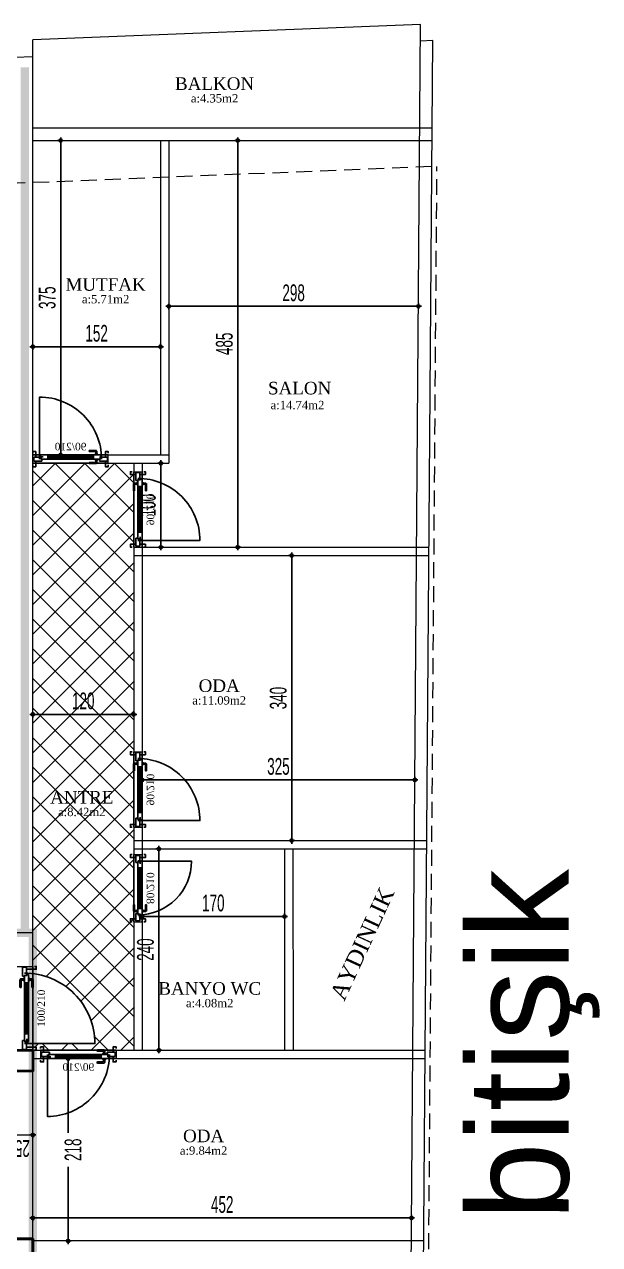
# Model space of a CAD drawing. Extents: x -30085 to -23607, y 116 to 3194.
# Drawn here: x -27869 to -27182, y 1583 to 3038 of the extents above; entities that cross this region are included whole.
import ezdxf
from ezdxf.enums import TextEntityAlignment as Align

# ---------------------------------------------------------------- set-up
doc = ezdxf.new("R2010")
doc.units = 0
doc.linetypes.add('DOT', pattern=[0.28, 0.03, -0.25])
doc.linetypes.add('HIDDEN', pattern=[9.525, 6.35, -3.175])
doc.layers.get('0').update_dxf_attribs({"color": 5, "lineweight": 0})
for name, color, linetype in [('alan', 7, 'Continuous'), ('DIM', 7, 'Continuous'), ('duvar-kesim', 7, 'Continuous'), ('kapi', 7, 'Continuous'), ('kapi-yazi', 7, 'Continuous'), ('mahal', 7, 'Continuous')]:
    doc.layers.add(name, color=color, linetype=linetype)
for name, color, linetype, lineweight in [('BINA_CAMITURBE', 93, 'Continuous', 0), ('DOT', 6, 'DOT', 25), ('DUVAR', 4, 'Continuous', 0), ('kolon', 1, 'Continuous', 40), ('OLCU10', 2, 'Continuous', 25), ('PARSEL_NO', 212, 'Continuous', 0), ('ROL_CEPHE', 1, 'Continuous', 0), ('tarama ıslak zemin', 216, 'Continuous', 9)]:
    doc.layers.add(name, color=color, linetype=linetype, lineweight=lineweight)
doc.layers.get('0').off()
doc.styles.get("Standard").update_dxf_attribs({"font": ''})
doc.styles.add('STYLE1', font='arial.ttf', dxfattribs={"height": 1})
doc.styles.add('T', font='ISOt.shx', dxfattribs={"width": 0.6})
doc.styles.get('Standard').set_extended_font_data('Times New Roman')
doc.dimstyles.new('DOT2', dxfattribs={"dimtxt": 20, "dimasz": 0.7, "dimexe": 5, "dimexo": 5, "dimgap": 6, "dimtad": 1, "dimdec": 0, "dimdsep": 46, "dimtxsty": 'T', "dimblk1": 'SEL2', "dimblk2": 'SEL2', "dimsah": 1, "dimcen": 0, "dimse1": 1, "dimse2": 1, "dimclrd": 256, "dimclre": 256, "dimclrt": 256, "dimadec": 0, "dimazin": 0, "dimtfac": 1, "dimtdec": 0, "dimtix": 1, "dimtmove": 2, "dimatfit": 3, "dimldrblk": 'SEL2', "dimfxl": 1, "dimtolj": 1, "dimtzin": 0, "dimarcsym": 0})

# ---------------------------------------------------------------- blocks, each defined once
blk = doc.blocks.new('SEL2')
at = {"layer": 'OLCU10'}
for p, q in [((5.25, 0), (-5.25, 0)), ((0, 5.25), (0, -3.95))]:
    blk.add_line(p, q, dxfattribs=at)
blk.add_circle((0, 0), 2.75, dxfattribs=at)
blk = doc.blocks.new('*D214')
at = {"layer": 'Defpoints', "color": 0}
for p in [(345, 285), (360, 288.9), (360, 269.2)]:
    blk.add_point(p, dxfattribs=at)
at = {"layer": 'DIM', "lineweight": -2}
for p, q in [((344.3, 288.9), (343.6, 288.9)), ((345, 288.9), (360, 288.9)), ((360.7, 288.9), (361.4, 288.9))]:
    blk.add_line(p, q, dxfattribs=at)
at = {"layer": 'DIM', "linetype": 'ByBlock', "lineweight": -2, "xscale": 0.7, "yscale": 0.7, "zscale": 0.7}
blk.add_blockref('SEL2', (345, 288.9), dxfattribs=at)
at = {"layer": 'DIM', "linetype": 'ByBlock', "lineweight": -2, "xscale": 0.7, "yscale": 0.7, "zscale": 0.7, "rotation": 180}
blk.add_blockref('SEL2', (360, 288.9), dxfattribs=at)
at = {"layer": 'DIM', "insert": (352.5, 272.9), "char_height": 20, "attachment_point": 5, "rotation": 180, "style": 'T'}
blk.add_mtext('\\A1;15', dxfattribs=at)
blk = doc.blocks.new('*D215')
at = {"layer": 'Defpoints', "color": 0}
for p in [(570, 288.9), (360, 269.2), (570, 253.6)]:
    blk.add_point(p, dxfattribs=at)
at = {"layer": 'DIM', "lineweight": -2}
blk.add_line((360.7, 288.9), (569.3, 288.9), dxfattribs=at)
at = {"layer": 'DIM', "linetype": 'ByBlock', "lineweight": -2, "xscale": 0.7, "yscale": 0.7, "zscale": 0.7, "rotation": 180}
blk.add_blockref('SEL2', (360, 288.9), dxfattribs=at)
at = {"layer": 'DIM', "linetype": 'ByBlock', "lineweight": -2, "xscale": 0.7, "yscale": 0.7, "zscale": 0.7}
blk.add_blockref('SEL2', (570, 288.9), dxfattribs=at)
at = {"layer": 'DIM', "insert": (465, 272.9), "char_height": 20, "attachment_point": 5, "rotation": 180, "style": 'T'}
blk.add_mtext('\\A1;210', dxfattribs=at)
blk = doc.blocks.new('*D216')
at = {"layer": 'Defpoints', "color": 0}
for p in [(595, 288.9), (570, 253.6), (595, 253.6)]:
    blk.add_point(p, dxfattribs=at)
at = {"layer": 'DIM', "lineweight": -2}
for p, q in [((569.3, 288.9), (568.6, 288.9)), ((570, 288.9), (595, 288.9)), ((595.7, 288.9), (596.4, 288.9))]:
    blk.add_line(p, q, dxfattribs=at)
at = {"layer": 'DIM', "linetype": 'ByBlock', "lineweight": -2, "xscale": 0.7, "yscale": 0.7, "zscale": 0.7}
blk.add_blockref('SEL2', (570, 288.9), dxfattribs=at)
at = {"layer": 'DIM', "linetype": 'ByBlock', "lineweight": -2, "xscale": 0.7, "yscale": 0.7, "zscale": 0.7, "rotation": 180}
blk.add_blockref('SEL2', (595, 288.9), dxfattribs=at)
at = {"layer": 'DIM', "insert": (582.5, 272.9), "char_height": 20, "attachment_point": 5, "rotation": 180, "style": 'T'}
blk.add_mtext('\\A1;25', dxfattribs=at)
blk = doc.blocks.new('*D217')
at = {"layer": 'Defpoints', "color": 0}
for p in [(470.5, 365), (467.8, 165), (488.2, 165)]:
    blk.add_point(p, dxfattribs=at)
at = {"layer": 'DIM', "lineweight": -2}
blk.add_line((488.2, 364.3), (488.2, 165.7), dxfattribs=at)
at = {"layer": 'DIM', "linetype": 'ByBlock', "lineweight": -2, "xscale": 0.7, "yscale": 0.7, "zscale": 0.7}
for p, rotation in [((488.2, 365), 89.99999999999999), ((488.2, 165), 270)]:
    blk.add_blockref('SEL2', p, dxfattribs=dict(at, rotation=rotation))
at = {"layer": 'DIM', "insert": (504.2, 265), "char_height": 20, "attachment_point": 5, "rotation": 270, "style": 'T'}
blk.add_mtext('\\A1;200', dxfattribs=at)
blk = doc.blocks.new('*D218')
at = {"layer": 'Defpoints', "color": 0}
for p in [(467.8, 165), (467.8, 140), (488.2, 140)]:
    blk.add_point(p, dxfattribs=at)
at = {"layer": 'DIM', "lineweight": -2}
for p, q in [((488.2, 165.7), (488.2, 166.4)), ((488.2, 165), (488.2, 140)), ((488.2, 139.3), (488.2, 138.6))]:
    blk.add_line(p, q, dxfattribs=at)
at = {"layer": 'DIM', "linetype": 'ByBlock', "lineweight": -2, "xscale": 0.7, "yscale": 0.7, "zscale": 0.7}
for p, rotation in [((488.2, 165), 270), ((488.2, 140), 90)]:
    blk.add_blockref('SEL2', p, dxfattribs=dict(at, rotation=rotation))
at = {"layer": 'DIM', "insert": (504.2, 152.5), "char_height": 20, "attachment_point": 5, "rotation": 270, "style": 'T'}
blk.add_mtext('\\A1;25', dxfattribs=at)
blk = doc.blocks.new('*D219')
at = {"layer": 'Defpoints', "color": 0}
for p in [(345, 510), (360, 513.9), (360, 494.2)]:
    blk.add_point(p, dxfattribs=at)
at = {"layer": 'DIM', "lineweight": -2}
for p, q in [((344.3, 513.9), (343.6, 513.9)), ((345, 513.9), (360, 513.9)), ((360.7, 513.9), (361.4, 513.9))]:
    blk.add_line(p, q, dxfattribs=at)
at = {"layer": 'DIM', "linetype": 'ByBlock', "lineweight": -2, "xscale": 0.7, "yscale": 0.7, "zscale": 0.7}
blk.add_blockref('SEL2', (345, 513.9), dxfattribs=at)
at = {"layer": 'DIM', "linetype": 'ByBlock', "lineweight": -2, "xscale": 0.7, "yscale": 0.7, "zscale": 0.7, "rotation": 180}
blk.add_blockref('SEL2', (360, 513.9), dxfattribs=at)
at = {"layer": 'DIM', "insert": (352.5, 497.9), "char_height": 20, "attachment_point": 5, "rotation": 180, "style": 'T'}
blk.add_mtext('\\A1;15', dxfattribs=at)
blk = doc.blocks.new('*D220')
at = {"layer": 'Defpoints', "color": 0}
for p in [(570, 513.9), (360, 494.2), (570, 478.6)]:
    blk.add_point(p, dxfattribs=at)
at = {"layer": 'DIM', "lineweight": -2}
blk.add_line((360.7, 513.9), (569.3, 513.9), dxfattribs=at)
at = {"layer": 'DIM', "linetype": 'ByBlock', "lineweight": -2, "xscale": 0.7, "yscale": 0.7, "zscale": 0.7, "rotation": 180}
blk.add_blockref('SEL2', (360, 513.9), dxfattribs=at)
at = {"layer": 'DIM', "linetype": 'ByBlock', "lineweight": -2, "xscale": 0.7, "yscale": 0.7, "zscale": 0.7}
blk.add_blockref('SEL2', (570, 513.9), dxfattribs=at)
at = {"layer": 'DIM', "insert": (465, 497.9), "char_height": 20, "attachment_point": 5, "rotation": 180, "style": 'T'}
blk.add_mtext('\\A1;210', dxfattribs=at)
blk = doc.blocks.new('*D221')
at = {"layer": 'Defpoints', "color": 0}
for p in [(595, 513.9), (570, 478.6), (595, 478.6)]:
    blk.add_point(p, dxfattribs=at)
at = {"layer": 'DIM', "lineweight": -2}
for p, q in [((569.3, 513.9), (568.6, 513.9)), ((570, 513.9), (595, 513.9)), ((595.7, 513.9), (596.4, 513.9))]:
    blk.add_line(p, q, dxfattribs=at)
at = {"layer": 'DIM', "linetype": 'ByBlock', "lineweight": -2, "xscale": 0.7, "yscale": 0.7, "zscale": 0.7}
blk.add_blockref('SEL2', (570, 513.9), dxfattribs=at)
at = {"layer": 'DIM', "linetype": 'ByBlock', "lineweight": -2, "xscale": 0.7, "yscale": 0.7, "zscale": 0.7, "rotation": 180}
blk.add_blockref('SEL2', (595, 513.9), dxfattribs=at)
at = {"layer": 'DIM', "insert": (582.5, 497.9), "char_height": 20, "attachment_point": 5, "rotation": 180, "style": 'T'}
blk.add_mtext('\\A1;25', dxfattribs=at)
blk = doc.blocks.new('*D222')
at = {"layer": 'Defpoints', "color": 0}
for p in [(470.5, 590), (467.8, 390), (488.2, 390)]:
    blk.add_point(p, dxfattribs=at)
at = {"layer": 'DIM', "lineweight": -2}
blk.add_line((488.2, 589.3), (488.2, 390.7), dxfattribs=at)
at = {"layer": 'DIM', "linetype": 'ByBlock', "lineweight": -2, "xscale": 0.7, "yscale": 0.7, "zscale": 0.7}
for p, rotation in [((488.2, 590), 89.99999999999999), ((488.2, 390), 270)]:
    blk.add_blockref('SEL2', p, dxfattribs=dict(at, rotation=rotation))
at = {"layer": 'DIM', "insert": (504.2, 490), "char_height": 20, "attachment_point": 5, "rotation": 270, "style": 'T'}
blk.add_mtext('\\A1;200', dxfattribs=at)
blk = doc.blocks.new('*D223')
at = {"layer": 'Defpoints', "color": 0}
for p in [(467.8, 390), (467.8, 365), (488.2, 365)]:
    blk.add_point(p, dxfattribs=at)
at = {"layer": 'DIM', "lineweight": -2}
for p, q in [((488.2, 390.7), (488.2, 391.4)), ((488.2, 390), (488.2, 365)), ((488.2, 364.3), (488.2, 363.6))]:
    blk.add_line(p, q, dxfattribs=at)
at = {"layer": 'DIM', "linetype": 'ByBlock', "lineweight": -2, "xscale": 0.7, "yscale": 0.7, "zscale": 0.7}
for p, rotation in [((488.2, 390), 270), ((488.2, 365), 90)]:
    blk.add_blockref('SEL2', p, dxfattribs=dict(at, rotation=rotation))
at = {"layer": 'DIM', "insert": (504.2, 377.5), "char_height": 20, "attachment_point": 5, "rotation": 270, "style": 'T'}
blk.add_mtext('\\A1;25', dxfattribs=at)
blk = doc.blocks.new('*D266')
at = {"layer": 'Defpoints', "color": 0}
for p in [(-27576.3, 2405), (-27576.3, 2065), (-27549.8, 2065)]:
    blk.add_point(p, dxfattribs=at)
at = {"layer": 'DIM', "lineweight": -2}
blk.add_line((-27549.8, 2404.3), (-27549.8, 2065.7), dxfattribs=at)
at = {"layer": 'DIM', "linetype": 'ByBlock', "lineweight": -2, "xscale": 0.7, "yscale": 0.7, "zscale": 0.7}
for p, rotation in [((-27549.8, 2405), 90), ((-27549.8, 2065), 270)]:
    blk.add_blockref('SEL2', p, dxfattribs=dict(at, rotation=rotation))
at = {"layer": 'DIM', "insert": (-27565.8, 2235), "char_height": 20, "attachment_point": 5, "rotation": 90, "style": 'T'}
blk.add_mtext('\\A1;340', dxfattribs=at)
blk = doc.blocks.new('*D267')
at = {"layer": 'Defpoints', "color": 0}
for p in [(-27728.3, 2156.9), (-27402.8, 2156.9), (-27728.3, 2137.4)]:
    blk.add_point(p, dxfattribs=at)
at = {"layer": 'DIM', "lineweight": -2}
blk.add_line((-27403.5, 2137.4), (-27727.6, 2137.4), dxfattribs=at)
at = {"layer": 'DIM', "linetype": 'ByBlock', "lineweight": -2, "xscale": 0.7, "yscale": 0.7, "zscale": 0.7, "rotation": 180}
blk.add_blockref('SEL2', (-27728.3, 2137.4), dxfattribs=at)
at = {"layer": 'DIM', "linetype": 'ByBlock', "lineweight": -2, "xscale": 0.7, "yscale": 0.7, "zscale": 0.7}
blk.add_blockref('SEL2', (-27402.8, 2137.4), dxfattribs=at)
at = {"layer": 'DIM', "insert": (-27565.6, 2153.4), "char_height": 20, "attachment_point": 5, "style": 'T'}
blk.add_mtext('\\A1;325', dxfattribs=at)
blk = doc.blocks.new('*D268')
at = {"layer": 'Defpoints', "color": 0}
for p in [(-27858.6, 2228.4), (-27738.3, 2238.4), (-27858.6, 2215.5)]:
    blk.add_point(p, dxfattribs=at)
at = {"layer": 'DIM', "lineweight": -2}
blk.add_line((-27739, 2215.5), (-27857.9, 2215.5), dxfattribs=at)
at = {"layer": 'DIM', "linetype": 'ByBlock', "lineweight": -2, "xscale": 0.7, "yscale": 0.7, "zscale": 0.7, "rotation": 180}
blk.add_blockref('SEL2', (-27858.6, 2215.5), dxfattribs=at)
at = {"layer": 'DIM', "linetype": 'ByBlock', "lineweight": -2, "xscale": 0.7, "yscale": 0.7, "zscale": 0.7}
blk.add_blockref('SEL2', (-27738.3, 2215.5), dxfattribs=at)
at = {"layer": 'DIM', "insert": (-27798.5, 2231.5), "char_height": 20, "attachment_point": 5, "style": 'T'}
blk.add_mtext('\\A1;120', dxfattribs=at)
blk = doc.blocks.new('*D269')
at = {"layer": 'Defpoints', "color": 0}
for p in [(-27696.3, 2706.3), (-27398.7, 2706.4), (-27398.7, 2702.3)]:
    blk.add_point(p, dxfattribs=at)
at = {"layer": 'DIM', "lineweight": -2}
blk.add_line((-27695.6, 2702.3), (-27399.4, 2702.3), dxfattribs=at)
at = {"layer": 'DIM', "linetype": 'ByBlock', "lineweight": -2, "xscale": 0.7, "yscale": 0.7, "zscale": 0.7, "rotation": 180}
blk.add_blockref('SEL2', (-27696.3, 2702.3), dxfattribs=at)
at = {"layer": 'DIM', "linetype": 'ByBlock', "lineweight": -2, "xscale": 0.7, "yscale": 0.7, "zscale": 0.7}
blk.add_blockref('SEL2', (-27398.7, 2702.3), dxfattribs=at)
at = {"layer": 'DIM', "insert": (-27547.5, 2718.3), "char_height": 20, "attachment_point": 5, "style": 'T'}
blk.add_mtext('\\A1;298', dxfattribs=at)
blk = doc.blocks.new('*D270')
at = {"layer": 'Defpoints', "color": 0}
for p in [(-27594.4, 2900), (-27614.1, 2415), (-27594.4, 2415)]:
    blk.add_point(p, dxfattribs=at)
at = {"layer": 'DIM', "lineweight": -2}
blk.add_line((-27614.1, 2899.3), (-27614.1, 2415.7), dxfattribs=at)
at = {"layer": 'DIM', "linetype": 'ByBlock', "lineweight": -2, "xscale": 0.7, "yscale": 0.7, "zscale": 0.7}
for p, rotation in [((-27614.1, 2900), 90), ((-27614.1, 2415), 270)]:
    blk.add_blockref('SEL2', p, dxfattribs=dict(at, rotation=rotation))
at = {"layer": 'DIM', "insert": (-27630.1, 2657.5), "char_height": 20, "attachment_point": 5, "rotation": 90, "style": 'T'}
blk.add_mtext('\\A1;485', dxfattribs=at)
blk = doc.blocks.new('*D271')
at = {"layer": 'Defpoints', "color": 0}
for p in [(-27858.6, 2658.6), (-27858.6, 2654), (-27706.3, 2658.6)]:
    blk.add_point(p, dxfattribs=at)
at = {"layer": 'DIM', "lineweight": -2}
blk.add_line((-27707, 2654), (-27857.9, 2654), dxfattribs=at)
at = {"layer": 'DIM', "linetype": 'ByBlock', "lineweight": -2, "xscale": 0.7, "yscale": 0.7, "zscale": 0.7, "rotation": 180}
blk.add_blockref('SEL2', (-27858.6, 2654), dxfattribs=at)
at = {"layer": 'DIM', "linetype": 'ByBlock', "lineweight": -2, "xscale": 0.7, "yscale": 0.7, "zscale": 0.7}
blk.add_blockref('SEL2', (-27706.3, 2654), dxfattribs=at)
at = {"layer": 'DIM', "insert": (-27782.5, 2670), "char_height": 20, "attachment_point": 5, "style": 'T'}
blk.add_mtext('\\A1;152', dxfattribs=at)
blk = doc.blocks.new('*D272')
at = {"layer": 'Defpoints', "color": 0}
for p in [(-27785.4, 2900), (-27825.4, 2525), (-27782.5, 2525)]:
    blk.add_point(p, dxfattribs=at)
at = {"layer": 'DIM', "lineweight": -2}
blk.add_line((-27825.4, 2899.3), (-27825.4, 2525.7), dxfattribs=at)
at = {"layer": 'DIM', "linetype": 'ByBlock', "lineweight": -2, "xscale": 0.7, "yscale": 0.7, "zscale": 0.7}
for p, rotation in [((-27825.4, 2900), 90), ((-27825.4, 2525), 270)]:
    blk.add_blockref('SEL2', p, dxfattribs=dict(at, rotation=rotation))
at = {"layer": 'DIM', "insert": (-27841.4, 2712.5), "char_height": 20, "attachment_point": 5, "rotation": 90, "style": 'T'}
blk.add_mtext('\\A1;375', dxfattribs=at)
blk = doc.blocks.new('*D273')
at = {"layer": 'Defpoints', "color": 0}
for p in [(-27805.4, 1805), (-27816.6, 1587.5), (-27805.4, 1587.5)]:
    blk.add_point(p, dxfattribs=at)
at = {"layer": 'DIM', "lineweight": -2}
for p, q in [((-27816.6, 1804.3), (-27816.6, 1716.5)), ((-27816.6, 1588.2), (-27816.6, 1676))]:
    blk.add_line(p, q, dxfattribs=at)
at = {"layer": 'DIM', "linetype": 'ByBlock', "lineweight": -2, "xscale": 0.7, "yscale": 0.7, "zscale": 0.7}
for p, rotation in [((-27816.6, 1805), 90), ((-27816.6, 1587.5), 270)]:
    blk.add_blockref('SEL2', p, dxfattribs=dict(at, rotation=rotation))
at = {"layer": 'DIM', "insert": (-27810.6, 1696.3), "char_height": 20, "attachment_point": 5, "rotation": 90, "style": 'T'}
blk.add_mtext('\\A1;218', dxfattribs=at)
blk = doc.blocks.new('*D274')
at = {"layer": 'Defpoints', "color": 0}
for p in [(-27858.6, 1622.1), (-27406.9, 1622.1), (-27858.6, 1614.9)]:
    blk.add_point(p, dxfattribs=at)
at = {"layer": 'DIM', "lineweight": -2}
blk.add_line((-27407.6, 1614.9), (-27857.9, 1614.9), dxfattribs=at)
at = {"layer": 'DIM', "linetype": 'ByBlock', "lineweight": -2, "xscale": 0.7, "yscale": 0.7, "zscale": 0.7, "rotation": 180}
blk.add_blockref('SEL2', (-27858.6, 1614.9), dxfattribs=at)
at = {"layer": 'DIM', "linetype": 'ByBlock', "lineweight": -2, "xscale": 0.7, "yscale": 0.7, "zscale": 0.7}
blk.add_blockref('SEL2', (-27406.9, 1614.9), dxfattribs=at)
at = {"layer": 'DIM', "insert": (-27632.7, 1630.9), "char_height": 20, "attachment_point": 5, "style": 'T'}
blk.add_mtext('\\A1;452', dxfattribs=at)
blk = doc.blocks.new('*D275')
at = {"layer": 'Defpoints', "color": 0}
for p in [(-27728.3, 1985), (-27558.3, 1985), (-27728.3, 1974.5)]:
    blk.add_point(p, dxfattribs=at)
at = {"layer": 'DIM', "lineweight": -2}
blk.add_line((-27559, 1974.5), (-27727.6, 1974.5), dxfattribs=at)
at = {"layer": 'DIM', "linetype": 'ByBlock', "lineweight": -2, "xscale": 0.7, "yscale": 0.7, "zscale": 0.7, "rotation": 180}
blk.add_blockref('SEL2', (-27728.3, 1974.5), dxfattribs=at)
at = {"layer": 'DIM', "linetype": 'ByBlock', "lineweight": -2, "xscale": 0.7, "yscale": 0.7, "zscale": 0.7}
blk.add_blockref('SEL2', (-27558.3, 1974.5), dxfattribs=at)
at = {"layer": 'DIM', "insert": (-27643.3, 1990.5), "char_height": 20, "attachment_point": 5, "style": 'T'}
blk.add_mtext('\\A1;170', dxfattribs=at)
blk = doc.blocks.new('*D276')
at = {"layer": 'Defpoints', "color": 0}
for p in [(-27696, 2055), (-27708.2, 1815), (-27696, 1815)]:
    blk.add_point(p, dxfattribs=at)
at = {"layer": 'DIM', "lineweight": -2}
blk.add_line((-27708.2, 2054.3), (-27708.2, 1815.7), dxfattribs=at)
at = {"layer": 'DIM', "linetype": 'ByBlock', "lineweight": -2, "xscale": 0.7, "yscale": 0.7, "zscale": 0.7}
for p, rotation in [((-27708.2, 2055), 90), ((-27708.2, 1815), 270)]:
    blk.add_blockref('SEL2', p, dxfattribs=dict(at, rotation=rotation))
at = {"layer": 'DIM', "insert": (-27724.2, 1935), "char_height": 20, "attachment_point": 5, "rotation": 90, "style": 'T'}
blk.add_mtext('\\A1;240', dxfattribs=at)
blk = doc.blocks.new('*D278')
at = {"layer": 'Defpoints', "color": 0}
for p in [(-27696.3, 2515), (-27705.9, 2415), (-27696.3, 2415)]:
    blk.add_point(p, dxfattribs=at)
at = {"layer": 'DIM', "lineweight": -2}
blk.add_line((-27705.9, 2514.3), (-27705.9, 2415.7), dxfattribs=at)
at = {"layer": 'DIM', "linetype": 'ByBlock', "lineweight": -2, "xscale": 0.7, "yscale": 0.7, "zscale": 0.7}
for p, rotation in [((-27705.9, 2515), 90), ((-27705.9, 2415), 270)]:
    blk.add_blockref('SEL2', p, dxfattribs=dict(at, rotation=rotation))
at = {"layer": 'DIM', "insert": (-27721.9, 2465), "char_height": 20, "attachment_point": 5, "rotation": 90, "style": 'T'}
blk.add_mtext('\\A1;100', dxfattribs=at)
blk = doc.blocks.new('fm-door1')
at = {"linetype": 'Continuous'}
for p, q in [((0, 2.5), (0, -2.5)), ((10, 2.5), (0, 2.5)), ((8, 3.2), (8, 0)), ((8.4, 2.8), (12.8, 2.8)), ((9, 5), (91, 5)), ((9, 5), (9, 3)), ((10, 3), (9, 3)), ((10, 3), (10, -0.5)), ((10, 3), (10, -0.5)), ((10, 0), (90, 0)), ((19, 5), (19, 0)), ((81, 5), (81, 0)), ((91, 3), (90, 3)), ((90, 3), (90, -0.5)), ((90, 2.5), (100, 2.5)), ((91, 5), (91, 3)), ((100, 2.5), (100, -2.5)), ((11, -2.5), (0, -2.5)), ((10, -0.5), (11, -0.5)), ((11, -0.5), (10, -0.5)), ((11, -0.5), (11, -2.5)), ((11, -2.5), (11, -0.5)), ((89, -2.5), (89, -0.5)), ((89, -0.5), (90, -0.5)), ((89, -2.5), (100, -2.5))]:
    blk.add_line(p, q, dxfattribs=at)
at = {"color": 8, "linetype": 'Continuous'}
for p, q in [((19, 3.5), (81, 3.5)), ((19, 1.5), (81, 1.5))]:
    blk.add_line(p, q, dxfattribs=at)
at = {"linetype": 'Continuous'}
for points in [[(85.8, 5.8), (85.8, 8.9, 0.414214), (84.2, 10.4), (75.9, 10.4, 1), (75.9, 8.9), (83.5, 8.9, -0.414214), (84.2, 8.1), (84.2, 5.8)], [(85.8, -0.8), (85.8, -3.9, -0.414214), (84.2, -5.4), (75.9, -5.4, -1), (75.9, -3.9), (83.5, -3.9, 0.414214), (84.2, -3.1), (84.2, -0.8)]]:
    blk.add_lwpolyline(points, format="xyb", dxfattribs=at)
for points in [[(86.9, 5), (86.9, 5.8), (83.1, 5.8), (83.1, 5)], [(86.9, 0), (86.9, -0.8), (83.1, -0.8), (83.1, 0)]]:
    blk.add_lwpolyline(points, dxfattribs=at)
blk.add_circle((8.4, 3.2), 0.426, dxfattribs=at)
blk = doc.blocks.new('G$C098AA4DB')
at = {"layer": 'DIM'}
for p, q in [((205, 615), (205, 470)), ((145, 470), (25, 590)), ((145, 590), (145, 165)), ((175, 590), (175, 470)), ((205, 470), (25, 470)), ((205, 285), (25, 285)), ((145, 285), (25, 165)), ((175, 285), (175, 165)), ((205, 285), (205, 140))]:
    blk.add_line(p, q, dxfattribs=at)
at = {"layer": 'DOT', "linetype": 'ByBlock', "ltscale": 1.5}
for p, q in [((570, 590), (345.1, 590)), ((360.1, 390), (360.1, 590)), ((570, 390), (570, 590)), ((570, 590), (570, 390)), ((570, 390), (345.1, 390)), ((570, 365), (345.1, 365)), ((360.1, 165), (360.1, 365)), ((570, 165), (570, 365)), ((570, 365), (570, 165)), ((570, 165), (345.1, 165))]:
    blk.add_line(p, q, dxfattribs=at)
at = {"layer": 'DOT'}
for p, q in [((345.1, 589.9), (345.1, 548)), ((360.1, 589.9), (360.1, 548)), ((360.1, 389.9), (360.1, 589.9)), ((360.1, 548), (345.1, 548)), ((355.8, 539), (355.8, 548)), ((355.8, 547), (359.8, 547)), ((355.8, 539), (359.8, 539)), ((359.8, 547), (359.8, 539)), ((355.8, 499.9), (355.8, 508.9)), ((359.8, 508.9), (355.8, 508.9)), ((359.8, 500.9), (355.8, 500.9)), ((355.8, 499.9), (355.8, 480.9)), ((359.8, 498.9), (355.8, 498.9)), ((359.8, 508.9), (359.8, 500.9)), ((359.8, 480.9), (359.8, 498.9)), ((359.8, 480.9), (355.8, 480.9)), ((355.8, 437.2), (355.8, 428.2)), ((355.8, 437.2), (359.8, 437.2)), ((359.8, 429.2), (359.8, 437.2)), ((345.1, 428.2), (345.1, 389.9)), ((360.1, 428.2), (345.1, 428.2)), ((355.8, 429.2), (359.8, 429.2)), ((345.1, 364.9), (345.1, 323)), ((360.1, 364.9), (360.1, 323)), ((360.1, 164.9), (360.1, 364.9)), ((360.1, 323), (345.1, 323)), ((355.8, 314), (355.8, 323)), ((355.8, 322), (359.8, 322)), ((359.8, 322), (359.8, 314)), ((355.8, 314), (359.8, 314)), ((355.8, 274.9), (355.8, 283.9)), ((359.8, 283.9), (355.8, 283.9)), ((359.8, 283.9), (359.8, 275.9)), ((359.8, 275.9), (355.8, 275.9)), ((355.8, 274.9), (355.8, 255.9)), ((359.8, 273.9), (355.8, 273.9)), ((359.8, 255.9), (359.8, 273.9)), ((359.8, 255.9), (355.8, 255.9)), ((355.8, 212.2), (355.8, 203.2)), ((355.8, 212.2), (359.8, 212.2)), ((355.8, 204.2), (359.8, 204.2)), ((359.8, 204.2), (359.8, 212.2)), ((345.1, 203.2), (345.1, 164.9)), ((360.1, 203.2), (345.1, 203.2))]:
    blk.add_line(p, q, dxfattribs=at)
at = {"layer": 'DOT', "ltscale": 20}
for p, q in [((360.1, 407.8), (529.9, 572)), ((345.1, 428.2), (345.1, 548)), ((360.1, 182.8), (529.9, 347)), ((345.1, 203.2), (345.1, 323))]:
    blk.add_line(p, q, dxfattribs=at)
at = {"layer": 'DOT', "ltscale": 5}
for p, q in [((355.8, 548), (355.8, 428.2)), ((355.8, 539), (355.8, 508.9)), ((357.8, 508.9), (357.8, 539)), ((359.8, 508.9), (359.8, 539)), ((355.8, 437.2), (355.8, 480.9)), ((357.8, 480.9), (357.8, 437.2)), ((359.8, 480.9), (359.8, 437.2)), ((355.8, 323), (355.8, 203.2)), ((355.8, 314), (355.8, 283.9)), ((357.8, 283.9), (357.8, 314)), ((359.8, 283.9), (359.8, 314)), ((355.8, 212.2), (355.8, 255.9)), ((357.8, 255.9), (357.8, 212.2)), ((359.8, 255.9), (359.8, 212.2))]:
    blk.add_line(p, q, dxfattribs=at)
at = {"layer": 'DOT', "ltscale": 20}
for points in [[(360.1, 575), (360.1, 404.8), (532.9, 404.8), (532.9, 575)], [(360.1, 572), (360.1, 407.8), (529.9, 407.8), (529.9, 572)], [(567.7, 539.2), (532.9, 539.2), (532.9, 440.6), (567.7, 440.6)], [(360.1, 350), (360.1, 179.8), (532.9, 179.8), (532.9, 350)], [(360.1, 347), (360.1, 182.8), (529.9, 182.8), (529.9, 347)], [(567.7, 314.2), (532.9, 314.2), (532.9, 215.6), (567.7, 215.6)]]:
    blk.add_lwpolyline(points, close=True, dxfattribs=at)
at = {"layer": 'DUVAR', "ltscale": 5}
for p, q in [((595, 755), (0, 755)), ((575, 735), (20, 735)), ((205, 615), (0, 615)), ((0, 615), (0, 140)), ((345, 385), (345, 615)), ((595, 365), (595, 615)), ((205, 590), (25, 590)), ((25, 590), (25, 165)), ((570, 590), (345, 590)), ((360, 390), (360, 590)), ((595, 590), (365, 590)), ((570, 390), (570, 590)), ((345, 160), (345, 390)), ((570, 390), (345, 390)), ((345, 385), (345, 385)), ((345, 365), (345, 385)), ((595, 140), (595, 390)), ((570, 365), (345, 365)), ((570, 365), (345, 365)), ((360, 165), (360, 365)), ((595, 365), (365, 365)), ((570, 165), (570, 365)), ((205, 165), (25, 165)), ((570, 165), (345, 165)), ((345, 160), (345, 160)), ((345, 140), (345, 160)), ((205, 140), (0, 140)), ((570, 140), (345, 140)), ((575, 20), (20, 20)), ((595, 0), (0, 0))]:
    blk.add_line(p, q, dxfattribs=at)
at = {"layer": 'DUVAR'}
for p, q in [((0, 615), (0, 755)), ((595, 615), (595, 755)), ((20, 615), (20, 735)), ((575, 615), (575, 735)), ((0, 140), (0, 0)), ((20, 140), (20, 20)), ((575, 140), (575, 20)), ((595, 140), (595, 0))]:
    blk.add_line(p, q, dxfattribs=at)
at = {"layer": 'kolon'}
for points in [[(595, 615), (595, 590), (345, 590), (345, 615)], [(595, 390), (595, 365), (345, 365), (345, 390)], [(345, 390), (345, 365), (595, 365), (595, 390)], [(345, 165), (345, 140), (595, 140), (595, 165)]]:
    blk.add_lwpolyline(points, close=True, dxfattribs=at)
at = {"layer": 'mahal'}
for p in [(409.5, 498.4), (409.5, 273.4)]:
    blk.add_text('ASANSÖR', height=15, rotation=270, dxfattribs=at).set_placement(p, align=Align.CENTER)
at = {"layer": 'DIM'}
for base, p1, p2, picture, middle in [((488.2, 390), (470.5, 590), (467.8, 390), '*D222', (504.2, 490)), ((488.2, 365), (467.8, 390), (467.8, 365), '*D223', (504.2, 377.5)), ((488.2, 165), (470.5, 365), (467.8, 165), '*D217', (504.2, 265)), ((488.2, 140), (467.8, 165), (467.8, 140), '*D218', (504.2, 152.5))]:
    dim = blk.add_linear_dim(base=base, p1=p1, p2=p2, angle=270, dimstyle='DOT2', dxfattribs=at)
    dim.commit()
    dim.dimension.update_dxf_attribs({"geometry": picture, "text_midpoint": middle})
for base, p1, p2, picture, middle in [((360, 513.9), (345, 510), (360, 494.2), '*D219', (352.5, 497.9)), ((570, 513.9), (360, 494.2), (570, 478.6), '*D220', (465, 497.9)), ((595, 513.9), (570, 478.6), (595, 478.6), '*D221', (582.5, 497.9)), ((360, 288.9), (345, 285), (360, 269.2), '*D214', (352.5, 272.9)), ((570, 288.9), (360, 269.2), (570, 253.6), '*D215', (465, 272.9)), ((595, 288.9), (570, 253.6), (595, 253.6), '*D216', (582.5, 272.9))]:
    dim = blk.add_linear_dim(base=base, p1=p1, p2=p2, dimstyle='DOT2', dxfattribs=at)
    dim.commit()
    dim.dimension.update_dxf_attribs({"geometry": picture, "text_midpoint": middle})

msp = doc.modelspace()

# ---------------------------------------------------------------- hatches: boundary and pattern name
at = {"layer": 'tarama ıslak zemin'}
h = msp.add_hatch(dxfattribs=at)
h.set_pattern_fill('ANSI37', color=251, scale=200, angle=180, style=0)
h.set_pattern_definition([(45, (-254901.62, 65217.34), (-17.6776695, 17.6776695), []), (135, (-254901.62, 65217.34), (-17.6776695, -17.6776695), [])])
h.paths.add_polyline_path([(-27855.1, 2515), (-27855.1, 2511), (-27858.6, 2511), (-27858.6, 1955), (-27858.6, 1915), (-27858.6, 1911.5), (-27858.6, 1906.4, -0.379679), (-27784.6, 1823), (-27858.6, 1823), (-27858.6, 1818.5), (-27854.6, 1818.5), (-27854.6, 1815), (-27849.3, 1815), (-27845.8, 1815), (-27762.8, 1815), (-27759.3, 1815), (-27738.2, 1815), (-27738.3, 1968.3), (-27738.3, 1971.8), (-27738.3, 2044.8), (-27738.3, 2048.3), (-27738.3, 2055), (-27738.3, 2065), (-27738.3, 2080.9), (-27738.3, 2084.4), (-27738.3, 2167.4), (-27738.3, 2170.9), (-27738.3, 2405), (-27738.3, 2415), (-27738.3, 2418.5), (-27738.3, 2501.5), (-27738.3, 2505), (-27738.3, 2515), (-27768.6, 2515), (-27772.1, 2515)])
h.paths.add_polyline_path([(-28540.1, 2515), (-28543.6, 2515), (-28573.9, 2515), (-28573.9, 2505), (-28573.9, 2501.5), (-28573.9, 2418.5), (-28573.9, 2415), (-28573.9, 2405), (-28574, 2170.9), (-28574, 2167.4), (-28574, 2084.4), (-28574, 2080.9), (-28574, 2065), (-28574, 2055), (-28574, 2048.3), (-28574, 2044.8), (-28574, 1971.8), (-28574, 1968.3), (-28574, 1815), (-28552.9, 1815), (-28549.4, 1815), (-28466.4, 1815), (-28462.9, 1815), (-28457.6, 1815), (-28457.6, 1818.5), (-28453.6, 1818.5), (-28453.6, 1823), (-28527.6, 1823, -0.379679), (-28453.6, 1906.4), (-28453.6, 1911.5), (-28453.6, 1915), (-28453.6, 1955), (-28453.6, 2511), (-28457.1, 2511), (-28457.1, 2515)])
h.paths.add_polyline_path([(-27840.7, 2127.9), (-27760.1, 2127.9), (-27760.1, 2105.2), (-27840.7, 2105.2)], flags=24)
h.paths.add_polyline_path([(-27829.9, 2106.7), (-27770.7, 2106.7), (-27770.7, 2091.5), (-27829.9, 2091.5)], flags=24)
h.paths.add_polyline_path([(-27817.7, 2251.5), (-27779.2, 2251.5), (-27779.2, 2211.5), (-27817.7, 2211.5)], flags=24)
h.paths.add_polyline_path([(-28533.1, 2251.5), (-28494.5, 2251.5), (-28494.5, 2211.5), (-28533.1, 2211.5)], flags=24)
h.paths.add_polyline_path([(-28555.1, 2141.3), (-28474.5, 2141.3), (-28474.5, 2118.6), (-28555.1, 2118.6)], flags=24)
h.paths.add_polyline_path([(-28544.3, 2120.1), (-28485.1, 2120.1), (-28485.1, 2104.9), (-28544.3, 2104.9)], flags=24)

# ---------------------------------------------------------------- linework, layer by layer
at = {"layer": 'BINA_CAMITURBE', "linetype": 'HIDDEN', "ltscale": 3}
for p, q in [((-27382.5, 2868.9), (-28930.9, 2806.6)), ((-27395.5, 349.1), (-27376.5, 2869.2))]:
    msp.add_line(p, q, dxfattribs=at)
at = {"layer": 'DUVAR', "ltscale": 5}
for p, q in [((-27396.2, 3038.5), (-27858.6, 3019.9)), ((-27417.7, 178.3), (-27396.2, 3038.5)), ((-27858.6, 1955), (-27858.6, 3019.9)), ((-27402.6, 198.8), (-27381.3, 3019.1)), ((-27381.3, 3019.1), (-27396.3, 3018.5)), ((-27858.6, 2999.9), (-28453.6, 2975.9)), ((-27858.6, 2915), (-27382.1, 2915)), ((-27858.6, 2900), (-27382.2, 2900)), ((-27706.3, 2900), (-27706.3, 2525)), ((-27696.3, 2900), (-27696.3, 2515)), ((-27768.6, 2525), (-27696.3, 2525)), ((-27768.6, 2515), (-27696.3, 2515)), ((-27738.3, 2515), (-27738.3, 2505)), ((-27728.3, 2515), (-27728.3, 2505)), ((-27738.3, 2415), (-27738.3, 2170.9)), ((-27738.3, 2415), (-27385.9, 2415)), ((-27738.3, 2405), (-27386, 2405)), ((-27728.3, 2415), (-27728.3, 2170.9)), ((-27738.3, 2080.9), (-27738.3, 2048.3)), ((-27728.3, 2080.9), (-27728.3, 2048.3)), ((-27738.3, 2065), (-27388.5, 2065)), ((-27738.3, 2055), (-27388.6, 2055)), ((-27558.3, 2055), (-27558.2, 1815)), ((-27548.3, 2055), (-27548.2, 1815)), ((-27738.3, 1968.3), (-27738.2, 1815)), ((-27728.3, 1968.3), (-27728.2, 1815)), ((-27858.6, 1815), (-27849.3, 1815)), ((-27858.6, 1805), (-27849.3, 1805)), ((-27759.3, 1815), (-27390.4, 1815)), ((-27759.3, 1805), (-27390.5, 1805)), ((-27392.1, 1587.5), (-27858.6, 1587.5))]:
    msp.add_line(p, q, dxfattribs=at)
at = {"layer": 'DUVAR'}
for p, q in [((-27858.6, 2515), (-27858.6, 2525)), ((-27768.6, 2515), (-27768.6, 2525)), ((-27738.3, 2505), (-27728.3, 2505)), ((-27738.3, 2415), (-27728.3, 2415)), ((-27738.3, 2170.9), (-27728.3, 2170.9)), ((-27738.3, 2080.9), (-27728.3, 2080.9)), ((-27738.3, 2048.3), (-27728.3, 2048.3)), ((-27738.3, 1968.3), (-27728.3, 1968.3)), ((-27878.6, 1915), (-27858.6, 1915)), ((-27878.6, 1815), (-27858.6, 1815)), ((-27849.3, 1815), (-27849.3, 1805)), ((-27759.3, 1815), (-27759.3, 1805))]:
    msp.add_line(p, q, dxfattribs=at)
at = {"layer": 'duvar-kesim'}
for p, q in [((-27858.6, 2525), (-27768.6, 2525)), ((-27858.6, 2515), (-27768.6, 2515)), ((-27738.3, 2415), (-27738.3, 2505)), ((-27728.3, 2415), (-27728.3, 2505)), ((-27738.3, 2080.9), (-27738.3, 2170.9)), ((-27728.3, 2080.9), (-27728.3, 2170.9)), ((-27738.3, 2048.3), (-27738.3, 1968.3)), ((-27728.3, 2048.3), (-27728.3, 1968.3)), ((-27858.6, 1815), (-27858.6, 1915)), ((-27849.3, 1815), (-27759.3, 1815)), ((-27849.3, 1805), (-27759.3, 1805))]:
    msp.add_line(p, q, dxfattribs=at)
at = {"layer": 'kapi'}
for points in [[(-27850.6, 2520), (-27850.6, 2594, -0.414214), (-27776.6, 2520, -0.414214)], [(-27733.3, 2423), (-27659.3, 2423, 0.414214), (-27733.3, 2497, 0.414214)], [(-27733.3, 2088.9), (-27659.3, 2088.9, 0.414214), (-27733.3, 2162.9, 0.414214)], [(-27733.3, 2040.3), (-27669.3, 2040.3, -0.414214), (-27733.3, 1976.3, -0.414214)], [(-27868.6, 1823), (-27784.6, 1823, 0.414214), (-27868.6, 1907, 0.414214)], [(-27841.3, 1810), (-27841.3, 1736, 0.414214), (-27767.3, 1810, 0.414214)]]:
    msp.add_lwpolyline(points, format="xyb", dxfattribs=at)
for points in [[(-27858.6, 2527), (-27858.6, 2529), (-27855.1, 2529), (-27855.1, 2522.5)], [(-27768.6, 2527), (-27768.6, 2529), (-27772.1, 2529), (-27772.1, 2522.5)], [(-27858.6, 2513), (-27858.6, 2511), (-27855.1, 2511), (-27855.1, 2517.5)], [(-27768.6, 2513), (-27768.6, 2511), (-27772.1, 2511), (-27772.1, 2517.5)], [(-27740.3, 2505), (-27742.3, 2505), (-27742.3, 2501.5), (-27735.8, 2501.5)], [(-27726.3, 2505), (-27724.3, 2505), (-27724.3, 2501.5), (-27730.8, 2501.5)], [(-27740.3, 2415), (-27742.3, 2415), (-27742.3, 2418.5), (-27735.8, 2418.5)], [(-27726.3, 2415), (-27724.3, 2415), (-27724.3, 2418.5), (-27730.8, 2418.5)], [(-27740.3, 2170.9), (-27742.3, 2170.9), (-27742.3, 2167.4), (-27735.8, 2167.4)], [(-27726.3, 2170.9), (-27724.3, 2170.9), (-27724.3, 2167.4), (-27730.8, 2167.4)], [(-27740.3, 2080.9), (-27742.3, 2080.9), (-27742.3, 2084.4), (-27735.8, 2084.4)], [(-27726.3, 2080.9), (-27724.3, 2080.9), (-27724.3, 2084.4), (-27730.8, 2084.4)], [(-27740.3, 2048.3), (-27742.3, 2048.3), (-27742.3, 2044.8), (-27735.8, 2044.8)], [(-27726.3, 2048.3), (-27724.3, 2048.3), (-27724.3, 2044.8), (-27730.8, 2044.8)], [(-27740.3, 1968.3), (-27742.3, 1968.3), (-27742.3, 1971.8), (-27735.8, 1971.8)], [(-27726.3, 1968.3), (-27724.3, 1968.3), (-27724.3, 1971.8), (-27730.8, 1971.8)], [(-27856.6, 1915), (-27854.6, 1915), (-27854.6, 1911.5), (-27866.1, 1911.5)], [(-27856.6, 1815), (-27854.6, 1815), (-27854.6, 1818.5), (-27866.1, 1818.5)], [(-27849.3, 1817), (-27849.3, 1819), (-27845.8, 1819), (-27845.8, 1812.5)], [(-27849.3, 1803), (-27849.3, 1801), (-27845.8, 1801), (-27845.8, 1807.5)], [(-27759.3, 1817), (-27759.3, 1819), (-27762.8, 1819), (-27762.8, 1812.5)], [(-27759.3, 1803), (-27759.3, 1801), (-27762.8, 1801), (-27762.8, 1807.5)]]:
    msp.add_lwpolyline(points, dxfattribs=at)
at = {"layer": 'PARSEL_NO', "const_width": 10}
msp.add_lwpolyline([(-27868.3, 1955), (-27868.3, 2987.3)], dxfattribs=at)
msp.add_lwpolyline([(-28453.6, 1955), (-27858.6, 1955), (-27858.6, 1200), (-28453.6, 1200)], close=True, dxfattribs=at)

# ---------------------------------------------------------------- block references
at = {"layer": 'DUVAR'}
msp.add_blockref('G$C098AA4DB', (-28453.6, 1200), dxfattribs=at)
at = {"layer": 'kapi', "yscale": -1}
for p, xscale, zscale, rotation in [((-27857.6, 2520), -0.88, 0.88, 180), ((-27733.3, 2047.3), -0.7800000000000001, 0.78, 90.00435863940255), ((-27868.6, 1816), 0.98, 0.98, 90)]:
    msp.add_blockref('fm-door1', p, dxfattribs=dict(at, xscale=xscale, zscale=zscale, rotation=rotation))
at = {"layer": 'kapi', "zscale": 0.88}
for p, xscale, rotation in [((-27733.3, 2416), -0.88, 270.0043586394032), ((-27733.3, 2081.9), -0.88, 270.0043586394032), ((-27848.3, 1810), -0.8800000000000001, 180)]:
    msp.add_blockref('fm-door1', p, dxfattribs=dict(at, xscale=xscale, rotation=rotation))

# ---------------------------------------------------------------- texts
at = {"layer": 'alan'}
for s, p in [('a:4.35m2', (-27641.8, 2945.4)), ('a:5.71m2', (-27771.8, 2705.8)), ('a:14.74m2', (-27542.9, 2579.5)), ('a:11.09m2', (-27636.3, 2227.3)), ('a:8.42m2', (-27800.2, 2094.2)), ('a:4.08m2', (-27647.6, 1866.2)), ('a:9.84m2', (-27654.9, 1690.3))]:
    msp.add_text(s, height=10, dxfattribs=at).set_placement(p, align=Align.CENTER)
at = {"layer": 'kapi-yazi', "text_generation_flag": 2}
for s, rotation, p in [('90/210', 360, (-27813.6, 2535)), ('90/210', 270.0044, (-27718.3, 2460)), ('90/210', 270.0044, (-27718.3, 2125.9)), ('80/210', 270.0044, (-27718.3, 2008.3)), ('90/210', 360, (-27804.3, 1795))]:
    msp.add_text(s, height=9, rotation=rotation, dxfattribs=at).set_placement(p, align=Align.MIDDLE_CENTER)
at = {"layer": 'kapi-yazi'}
msp.add_text('100/210', height=9, rotation=90, dxfattribs=at).set_placement((-27848.6, 1865), align=Align.MIDDLE_CENTER)
at = {"layer": 'mahal'}
for s, p in [('BALKON', (-27641.8, 2960.4)), ('MUTFAK', (-27771.8, 2720.8)), ('SALON', (-27540.3, 2597.2)), ('ODA', (-27636.3, 2242.3)), ('ANTRE', (-27800.2, 2109.2)), ('BANYO WC', (-27647.6, 1881.2)), ('ODA', (-27654.9, 1705.3))]:
    msp.add_text(s, height=15, dxfattribs=at).set_placement(p, align=Align.CENTER)
msp.add_text('AYDINLIK', height=19.5, rotation=65.1973, dxfattribs=at).set_placement((-27456.9, 1938), align=Align.CENTER)
at = {"layer": 'ROL_CEPHE', "color": 251, "style": 'STYLE1'}
msp.add_text('bitişik', height=120, rotation=90, dxfattribs=at).set_placement((-27219.4, 1611.8))

# ---------------------------------------------------------------- dimensions: what is measured, and where the dimension line sits
at = {"layer": 'DIM'}
for base, p1, p2, angle, picture, middle in [((-27825.4, 2525), (-27785.4, 2900), (-27782.5, 2525), 90, '*D272', (-27841.4, 2712.5)), ((-27614.1, 2415), (-27594.4, 2900), (-27594.4, 2415), 90, '*D270', (-27630.1, 2657.5)), ((-27398.7, 2702.3), (-27696.3, 2706.3), (-27398.7, 2706.4), 180, '*D269', (-27547.5, 2718.3)), ((-27858.6, 2654), (-27706.3, 2658.6), (-27858.6, 2658.6), 180, '*D271', (-27782.5, 2670)), ((-27705.9, 2415), (-27696.3, 2515), (-27696.3, 2415), 90, '*D278', (-27721.9, 2465)), ((-27549.8, 2065), (-27576.3, 2405), (-27576.3, 2065), 90, '*D266', (-27565.8, 2235)), ((-27858.6, 2215.5), (-27738.3, 2238.4), (-27858.6, 2228.4), 180, '*D268', (-27798.5, 2231.5)), ((-27728.273, 2137.372), (-27402.8354, 2156.8995), (-27728.273, 2156.8771), 180, '*D267', (-27565.5542, 2153.372)), ((-27708.2, 1815), (-27696, 2055), (-27696, 1815), 90, '*D276', (-27724.2, 1935)), ((-27728.3, 1974.5), (-27558.3, 1985), (-27728.3, 1985), 180, '*D275', (-27643.3, 1990.5)), ((-27858.6, 1614.9), (-27406.9, 1622.1), (-27858.6, 1622.1), 180, '*D274', (-27632.7, 1630.9))]:
    dim = msp.add_linear_dim(base=base, p1=p1, p2=p2, angle=angle, dimstyle='DOT2', dxfattribs=at)
    dim.commit()
    dim.dimension.update_dxf_attribs({"geometry": picture, "text_midpoint": middle})
dim = msp.add_linear_dim(base=(-27816.5572829, 1587.5073123), p1=(-27805.40867, 1805.0073123), p2=(-27805.40867, 1587.5073123), angle=90, dimstyle='DOT2', dxfattribs=at)
dim.commit()
dim.dimension.update_dxf_attribs({"geometry": '*D273', "text_midpoint": (-27810.5572829, 1696.2573123), "dimtype": 160})

doc.saveas('drawing.dxf')
